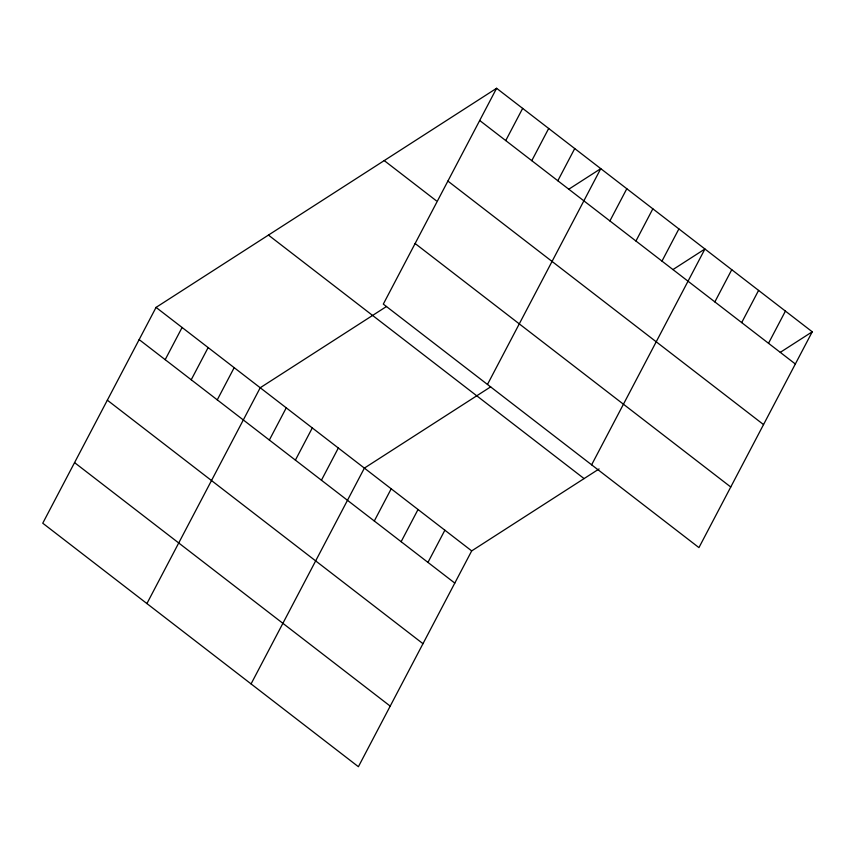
<?xml version="1.0" encoding="UTF-8"?>
<svg xmlns="http://www.w3.org/2000/svg" width="855" height="855" viewBox="0 0 855 855"><rect width="100%" height="100%" fill="white"/><g stroke="black" fill="none" stroke-linecap="round" stroke-linejoin="round"><path stroke-width="1.28" d="M496.605 88.289L383.307 304.102L698.941 547.606L812.25 331.793L496.605 88.289L156.059 307.394L42.75 523.207L358.395 766.711L471.693 550.898L599.088 468.935M165.186 359.677L182.094 327.486M191.231 379.77L208.139 347.568M217.266 399.862L234.174 367.661M146.91 603.566L260.219 387.753L386.535 306.475M269.357 440.036L286.254 407.835M295.392 460.129L312.299 427.928M321.437 480.211L338.334 448.02M505.743 140.573L522.651 108.382M251.071 683.914L364.38 468.102L490.695 386.834M531.789 160.665L548.686 128.464M374.298 521.005L391.205 488.804M557.823 180.758L574.731 148.556M401.134 541.696L418.031 509.505M487.468 384.461L600.766 168.649L568.821 189.201M427.96 562.398L444.867 530.196M609.904 220.932L626.811 188.731M635.949 241.025L652.846 208.823M661.984 261.106L678.891 228.916M591.628 464.81L704.937 248.997L672.981 269.56M714.855 301.901L731.762 269.699M741.691 322.591L758.588 290.401M768.517 343.293L785.424 311.092M780.294 352.346L812.25 331.793M479.708 120.491L795.342 363.995M447.892 181.078L763.536 424.582M384.226 160.59L436.307 200.775M415.113 243.515L730.758 487.008M268.438 235.093L584.083 478.597M156.059 307.394L471.693 550.898M139.151 339.595L454.796 583.099M107.335 400.183L422.979 643.687M74.567 462.619L390.201 706.112"/></g></svg>
